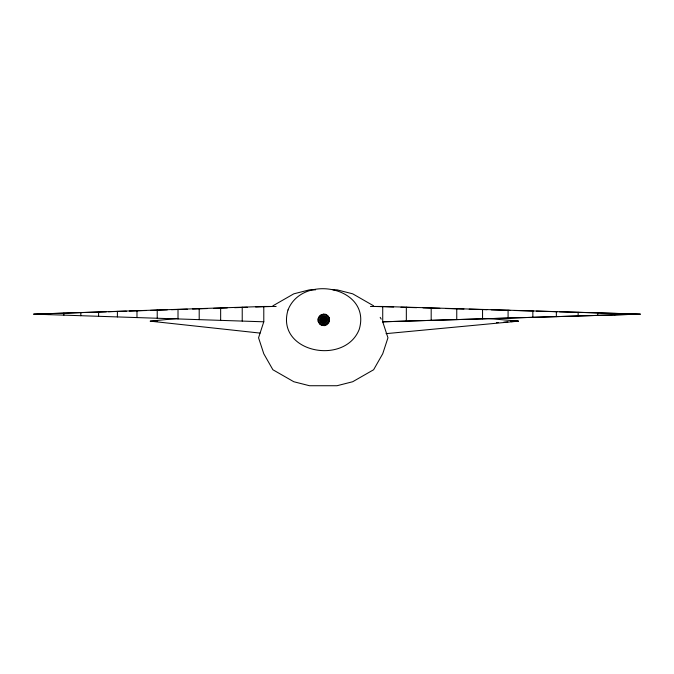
<?xml version="1.0" encoding="UTF-8"?>
<svg xmlns="http://www.w3.org/2000/svg" width="674" height="674" viewBox="0 0 674 674"><rect width="100%" height="100%" fill="white"/><g stroke="black" fill="none" stroke-linecap="round" stroke-linejoin="round"><path stroke-width="1.01" d="M80.728 315.702L80.956 312.559M319.661 323.764L327.564 315.592C333.386 321.051 322.829 329.535 318.777 322.652C315.264 317.168 323.95 310.882 327.96 316.064M322.164 325.095L325.062 314.269M276.138 306.468L263.787 306.468L263.787 321.801L258.555 337.784L263.787 353.766L272.886 369.748L293.805 381.737L309.501 385.73L337.008 385.73L352.696 381.737L373.615 369.748L382.722 353.766L387.954 337.784L382.722 321.801L382.722 306.468L370.447 306.468M320.816 324.598L326.401 314.766L326.797 315.238M318.777 322.652L328.449 316.704L329.401 318.49A5.687 5.443 -40 0 1 320.057 324.236M272.886 305.819L293.805 293.83L309.501 289.837L315.542 289.837M260.054 333.091L150.277 321.161L177.363 318.431M386.017 333.647L518.407 321.161L488.144 318.499M496.443 322.644L498.533 322.501M503.764 322.147L507.943 321.869M511.086 321.658L518.407 321.161L511.044 321.161M318.027 319.914L329.198 319.442M263.787 321.801L33.7 314.135L263.787 306.468M33.7 314.135L106.29 311.801M108.396 311.733L126.282 311.161M129.442 311.059L146.275 310.52M150.479 310.385L167.312 309.846M171.525 309.711L187.305 309.197M192.562 309.029L207.289 308.557M213.607 308.355L227.281 307.917M234.645 307.681L247.274 307.277M255.682 307.007L272.515 306.468M332.981 289.837L337.008 289.837L352.696 293.83L373.615 305.819M150.277 321.161L157.64 321.161M374.744 306.468L393.633 307.007M400.979 307.226L416.726 307.673M423.028 307.858L439.819 308.347M446.121 308.524L463.965 309.037M469.214 309.189L487.049 309.711M491.253 309.829L510.142 310.377M514.346 310.495L533.235 311.043M536.386 311.135L557.381 311.742M559.479 311.801L640.3 314.135L382.722 321.801L640.3 314.135L382.722 306.468M318.212 318.473L329.005 320.883M318.777 317.117L328.449 322.248M319.661 315.929L327.564 323.427M329.401 318.49L329.005 318.018L318.212 321.338L318.608 321.81M320.816 315.002L326.401 324.363M380.195 317.361L381.206 319.139M322.164 314.387L325.062 324.969M629.179 313.806L629.179 314.463M614.915 313.376L614.915 314.893M597.787 312.871L597.787 315.398M578.14 312.281L578.14 315.988M556.353 311.632L556.353 316.637M532.848 310.933L532.848 317.336M508.086 310.2L508.086 318.069M482.55 309.433L482.55 318.827M456.753 308.667L456.753 319.602M431.183 307.908L431.183 320.361M406.338 307.167L406.338 321.102M323.613 314.143L323.613 325.222M242.227 307.184L242.227 321.085M220.651 307.9L220.651 320.369M199.201 308.616L199.201 319.653M178.012 309.324L178.012 318.945M157.227 310.015L157.227 318.254M136.982 310.689L136.982 317.58M117.394 311.346L117.394 316.923M98.606 311.969L98.606 316.3M63.878 313.124L63.878 315.137M48.166 313.654L48.166 314.615M288.009 309.973C275.363 352.334 344.776 366.193 359.217 329.384C371.863 287.023 302.449 273.172 288.009 309.973"/></g></svg>
